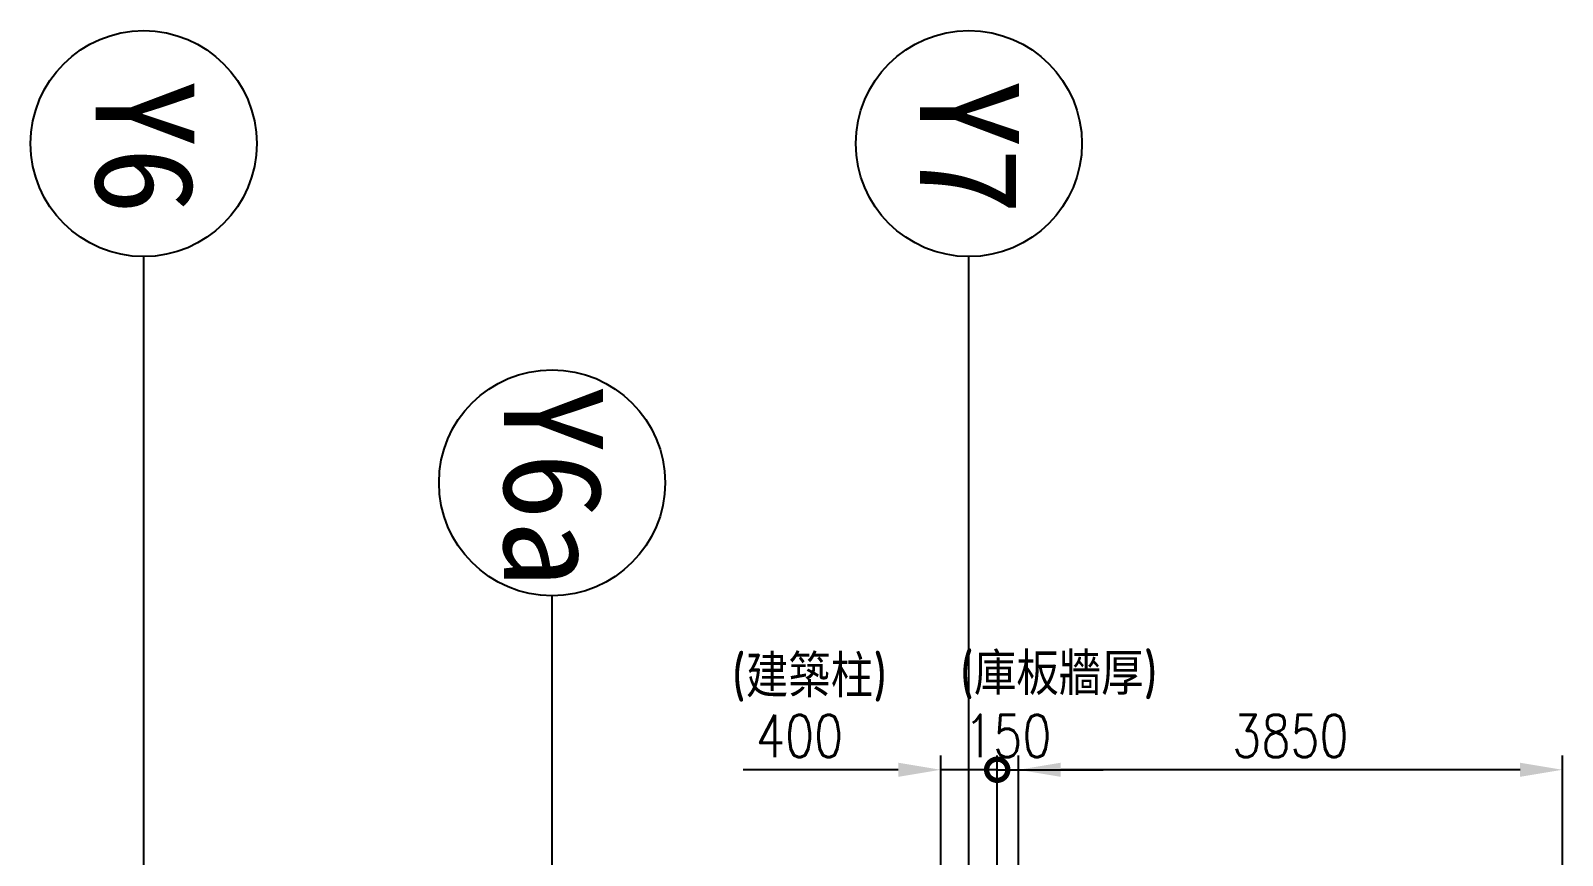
# Model space of a CAD drawing. Extents: x 0 to 210250, y -124674 to 148500.
# Drawn here: x 174137 to 184977, y -59289 to -53450 of the extents above; entities that cross this region are included whole.
import ezdxf
from ezdxf.enums import TextEntityAlignment as Align

# ---------------------------------------------------------------- set-up
doc = ezdxf.new("R2010")
doc.units = 0
doc.header["$LTSCALE"] = 400
doc.header["$PDSIZE"] = 2
doc.layers.get('0').update_dxf_attribs({"linetype": 'CONTINUOUS'})
doc.layers.get('DEFPOINTS').update_dxf_attribs({"linetype": 'CONTINUOUS'})
doc.layers.add('C1', color=1, linetype='CONTINUOUS')
doc.layers.add('DIM', color=2, linetype='CONTINUOUS')
doc.styles.add('LSP', font='SimSun.ttf')
doc.styles.add('ROMANS', font='romans.shx', dxfattribs={"width": 0.8})
doc.styles.get("Standard").update_dxf_attribs({"font": 'ISOCP.SHX', "bigfont": 'CHINESET.SHX'})
doc.dimstyles.new('AM_ISO', dxfattribs={"dimscale": 300, "dimtxt": 3.5, "dimasz": 3.5, "dimexe": 1, "dimexo": 1, "dimgap": 1.5, "dimtad": 1, "dimdsep": 46, "dimtxsty": 'Standard', "dimcen": 0, "dimclrd": 256, "dimclre": 256, "dimclrt": 256, "dimadec": 0, "dimazin": 2, "dimtp": 0.1, "dimtm": 0.1, "dimtfac": 0.71, "dimtmove": 0, "dimatfit": 3, "dimfxl": 0, "dimlwd": -1, "dimlwe": -1, "dimarcsym": 0})

# ---------------------------------------------------------------- blocks, each defined once
blk = doc.blocks.new('*D464')
at = {"layer": 'DEFPOINTS', "color": 0, "transparency": 16777216}
for p in [(181127, -58683), (181127, -59459), (184977, -59459)]:
    blk.add_point(p, dxfattribs=at)
at = {"layer": 'DIM', "linetype": 'ByBlock', "transparency": 16777216}
for p, q in [((181127, -59359), (181127, -58583)), ((184977, -59359), (184977, -58583)), ((184677, -58683), (181427, -58683))]:
    blk.add_line(p, q, dxfattribs=at)
at = {"layer": 'DIM', "transparency": 16777216}
for points in [[(181427, -58633), (181427, -58733), (181127, -58683)], [(184677, -58633), (184677, -58733), (184977, -58683)]]:
    blk.add_solid(points, dxfattribs=at)
at = {"layer": 'DIM', "transparency": 16777216, "insert": (183052, -58443), "char_height": 300, "attachment_point": 5, "style": 'ROMANS'}
blk.add_mtext('3850', dxfattribs=at)
blk = doc.blocks.new('_DotSmall')
at = {"color": 0, "linetype": 'ByBlock', "const_width": 0.5}
blk.add_lwpolyline([(-0.0625, 0, 1), (0.0625, 0, 1)], format="xyb", close=True, dxfattribs=at)
blk = doc.blocks.new('*D466')
at = {"layer": 'DEFPOINTS', "color": 0, "transparency": 16777216}
for p in [(180977, -58683), (180577, -62556), (180977, -62556)]:
    blk.add_point(p, dxfattribs=at)
at = {"layer": 'DIM', "linetype": 'ByBlock', "transparency": 16777216}
for p, q in [((180577, -62456), (180577, -58583)), ((180977, -62456), (180977, -58583)), ((180277, -58683), (179180, -58683)), ((180977, -58683), (180577, -58683)), ((180977, -58683), (181577, -58683))]:
    blk.add_line(p, q, dxfattribs=at)
at = {"layer": 'DIM', "transparency": 16777216}
blk.add_solid([(180277, -58633), (180277, -58733), (180577, -58683)], dxfattribs=at)
at = {"layer": 'DIM', "transparency": 16777216, "xscale": 300, "yscale": 300, "zscale": 300, "rotation": 180}
blk.add_blockref('_DotSmall', (180977, -58683), dxfattribs=at)
at = {"layer": 'DIM', "transparency": 16777216, "insert": (179578, -58443), "char_height": 300, "attachment_point": 5, "style": 'ROMANS'}
blk.add_mtext('400', dxfattribs=at)
blk = doc.blocks.new('*D465')
at = {"layer": 'DEFPOINTS', "color": 0, "transparency": 16777216}
for p in [(181127, -58683), (180977, -59459), (181127, -59459)]:
    blk.add_point(p, dxfattribs=at)
at = {"layer": 'DIM', "linetype": 'ByBlock', "transparency": 16777216}
for p, q in [((180977, -59359), (180977, -58583)), ((181127, -59359), (181127, -58583)), ((180977, -58683), (180677, -58683)), ((180977, -58683), (181127, -58683)), ((181427, -58683), (181727, -58683))]:
    blk.add_line(p, q, dxfattribs=at)
at = {"layer": 'DIM', "transparency": 16777216}
blk.add_solid([(181427, -58633), (181427, -58733), (181127, -58683)], dxfattribs=at)
at = {"layer": 'DIM', "transparency": 16777216, "xscale": 300, "yscale": 300, "zscale": 300}
blk.add_blockref('_DotSmall', (180977, -58683), dxfattribs=at)
at = {"layer": 'DIM', "transparency": 16777216, "insert": (181052, -58443), "char_height": 300, "attachment_point": 5, "style": 'ROMANS'}
blk.add_mtext('150', dxfattribs=at)

msp = doc.modelspace()

# ---------------------------------------------------------------- linework, layer by layer
at = {"layer": 'C1'}
for centre in [(174936.643, -54249.926), (180776.643, -54249.926), (177826.643, -56651.018)]:
    msp.add_circle(centre, 800, dxfattribs=at)
at = {"layer": 'DIM'}
for p, q in [((174936.643, -59571.432), (174936.643, -55049.926)), ((180776.643, -59571.432), (180776.643, -55049.926)), ((177826.643, -59571.432), (177826.643, -57451.018))]:
    msp.add_line(p, q, dxfattribs=at)

# ---------------------------------------------------------------- texts
at = {"layer": 'C1', "style": 'LSP', "width": 1}
for s, p in [('Y6', (174940.597, -54275.756)), ('Y7', (180780.597, -54275.756)), ('Y6a', (177830.597, -56676.756))]:
    msp.add_text(s, height=700, rotation=270, dxfattribs=at).set_placement(p, align=Align.MIDDLE)
at = {"layer": 'DIM', "char_height": 300, "attachment_point": 1}
for s, insert in [('(建築柱)', (179097.863, -57870.991)), ('(庫板牆厚)', (180712.044, -57854.13))]:
    msp.add_mtext_dynamic_manual_height_columns(s, width=11948.10817, gutter_width=4500, heights=[0], dxfattribs=dict(at, insert=insert))

# ---------------------------------------------------------------- dimensions: what is measured, and where the dimension line sits
at = {"layer": 'DIM'}
for base, p1, p2, override, picture, middle in [((180976.643, -58683.469), (180576.643, -62556.361), (180976.643, -62556.361), {"dimscale": 100, "dimtxt": 3, "dimasz": 3, "dimgap": 0.9, "dimtxsty": 'ROMANS', "dimblk2": 'DotSmall', "dimsah": 1, "dimfxl": 10}, '*D466', (179578.072, -58683.469)), ((181126.643, -58683.469), (180976.643, -59458.523), (181126.643, -59458.523), {"dimscale": 100, "dimtxt": 3, "dimasz": 3, "dimgap": 0.9, "dimtxsty": 'ROMANS', "dimblk1": 'DotSmall', "dimsah": 1, "dimfxl": 10}, '*D465', (181051.643, -58683.469))]:
    dim = msp.add_linear_dim(base=base, p1=p1, p2=p2, dimstyle='AM_ISO', override=override, dxfattribs=at)
    dim.commit()
    dim.dimension.update_dxf_attribs({"geometry": picture, "text_midpoint": middle, "dimtype": 160})
dim = msp.add_linear_dim(base=(181126.643, -58683.469), p1=(184976.643, -59458.523), p2=(181126.643, -59458.523), dimstyle='AM_ISO', override={"dimscale": 100, "dimtxt": 3, "dimasz": 3, "dimgap": 0.9, "dimtxsty": 'ROMANS', "dimfxl": 10}, dxfattribs=at)
dim.commit()
dim.dimension.update_dxf_attribs({"geometry": '*D464', "text_midpoint": (183051.643, -58443.469)})

doc.saveas('drawing.dxf')
